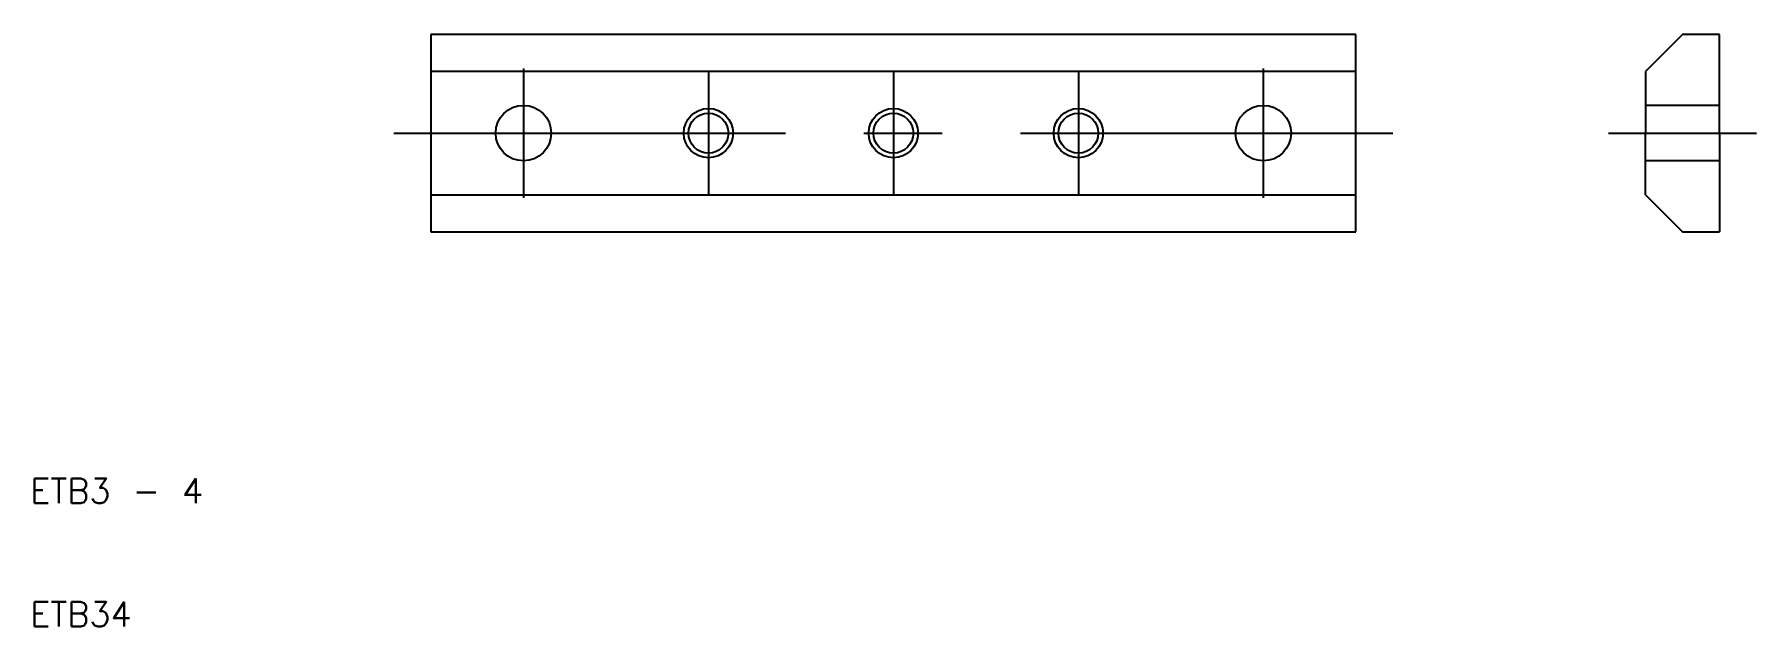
# Model space of a CAD drawing. Extents: x 10 to 150, y 10 to 58.
import ezdxf

# ---------------------------------------------------------------- set-up
doc = ezdxf.new("R2010")
doc.units = 0
doc.linetypes.add('CENTER', pattern=[50.8, 31.75, -6.35, 6.35, -6.35])
doc.linetypes.add('DASHED', pattern=[19.05, 12.7, -6.35])
doc.layers.get('0').update_dxf_attribs({"linetype": 'CONTINUOUS'})
doc.layers.add('CENTER', color=1, linetype='CENTER')
doc.styles.get("Standard").update_dxf_attribs({"font": 'txt.shx', "bigfont": 'extfont.shx'})

msp = doc.modelspace()

# ---------------------------------------------------------------- linework, layer by layer
at = {"color": 7, "linetype": 'CONTINUOUS'}
for p, q in [((117.5, 58), (42.5, 58)), ((42.5, 58), (42.5, 42)), ((117.5, 42), (117.5, 58)), ((144, 58), (141, 55)), ((147, 58), (144, 58)), ((147, 50), (147, 58)), ((117.5, 55), (42.5, 55)), ((141, 55), (141, 50)), ((141, 45), (141, 50)), ((147, 50), (147, 42)), ((42.5, 45), (117.5, 45)), ((141, 45), (144, 42)), ((42.5, 42), (117.5, 42)), ((144, 42), (147, 42))]:
    msp.add_line(p, q, dxfattribs=at)
at = {"color": 3, "linetype": 'DASHED'}
for p, q in [((147, 52.25), (141, 52.25)), ((147, 47.75), (141, 47.75))]:
    msp.add_line(p, q, dxfattribs=at)
at = {"color": 7, "linetype": 'CONTINUOUS'}
for centre, radius in [((50, 50), 2.25), ((110, 50), 2.25), ((65, 50), 1.62), ((80, 50), 1.62), ((95, 50), 1.62)]:
    msp.add_circle(centre, radius, dxfattribs=at)
at = {"color": 3, "linetype": 'CONTINUOUS'}
for centre in [(65, 50), (80, 50), (95, 50)]:
    msp.add_circle(centre, 2, dxfattribs=at)
at = {"layer": 'CENTER', "color": 1, "linetype": 'CENTER'}
for p, q in [((50, 55.25), (50, 44.75)), ((65, 55), (65, 45)), ((80, 55), (80, 45)), ((95, 55), (95, 45)), ((110, 55.25), (110, 44.75)), ((39.5, 50), (120.5, 50)), ((138, 50), (150, 50))]:
    msp.add_line(p, q, dxfattribs=at)

# ---------------------------------------------------------------- texts
at = {"color": 7, "linetype": 'CONTINUOUS'}
for s, p in [('ETB3 - 4', (10, 20)), ('ETB34', (10, 10))]:
    msp.add_text(s, height=2, dxfattribs=at).set_placement(p)

doc.saveas('drawing.dxf')
